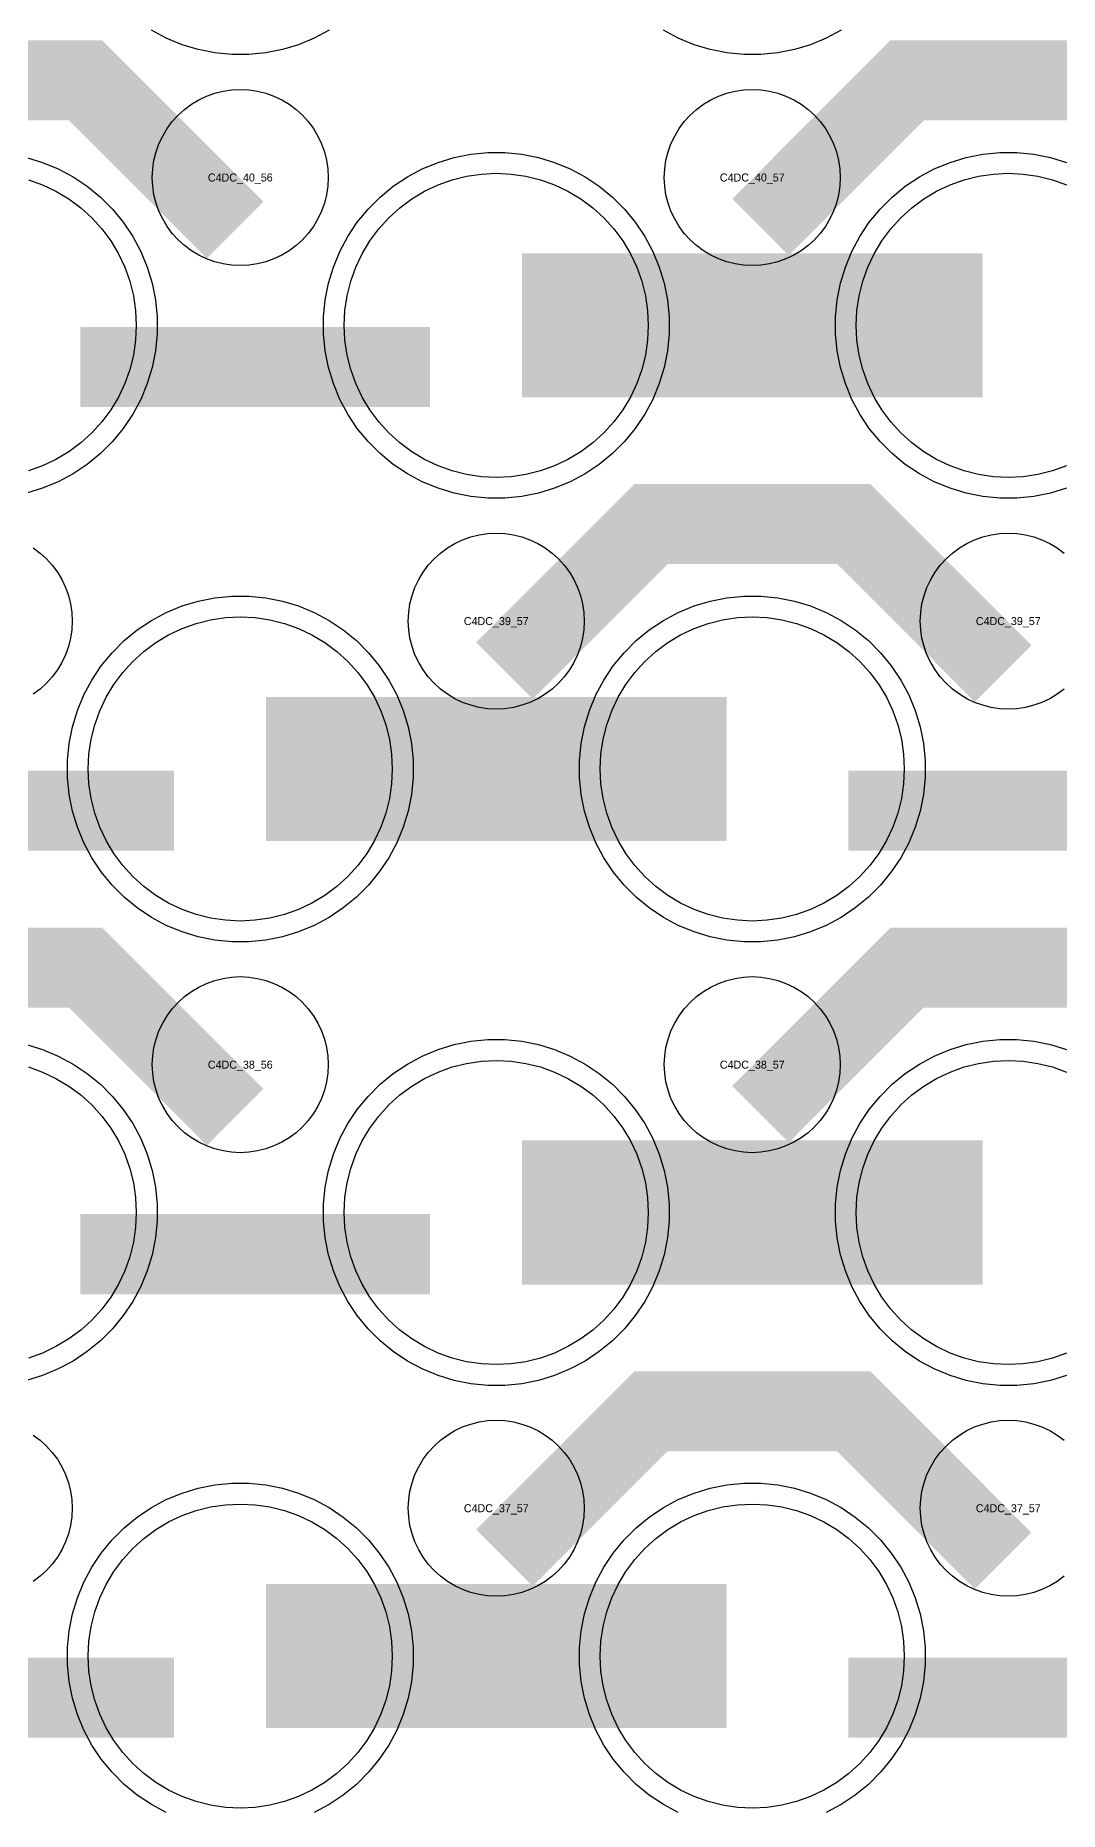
# Model space of a CAD drawing. Extents: x -11880 to 11880, y -14992 to 14992.
# Drawn here: x 6096 to 6416, y -9761 to -9206 of the extents above; entities that cross this region are included whole.
import ezdxf
from ezdxf.enums import TextEntityAlignment as Align

# ---------------------------------------------------------------- set-up
doc = ezdxf.new("R2010")
doc.units = 0
doc.header["$MEASUREMENT"] = 0
for name, color, linetype in [('GDS_775_DT_237', 138, 'CONTINUOUS'), ('RDL1_FS', 34, 'CONTINUOUS'), ('RDL_BS', 160, 'CONTINUOUS')]:
    doc.layers.add(name, color=color, linetype=linetype)

msp = doc.modelspace()

# ---------------------------------------------------------------- linework, layer by layer
at = {"layer": 'RDL1_FS'}
for points in [[(6093.791, -9251.536), (6098.181, -9253.108), (6102.395, -9255.1), (6106.395, -9257.498), (6110.14, -9260.276), (6113.594, -9263.406), (6116.724, -9266.86), (6119.502, -9270.605), (6121.9, -9274.605), (6123.892, -9278.819), (6125.464, -9283.209), (6126.596, -9287.732), (6127.28, -9292.343), (6127.509, -9297), (6127.28, -9301.657), (6126.596, -9306.268), (6125.464, -9310.791), (6123.892, -9315.181), (6121.9, -9319.395), (6119.502, -9323.395), (6116.724, -9327.14), (6113.594, -9330.594), (6110.14, -9333.724), (6106.395, -9336.502), (6102.395, -9338.9), (6098.181, -9340.892), (6093.791, -9342.464)], [(6418.181, -9340.892), (6413.791, -9342.464), (6409.268, -9343.596), (6404.657, -9344.28), (6400, -9344.509), (6395.343, -9344.28), (6390.732, -9343.596), (6386.209, -9342.464), (6381.819, -9340.892), (6377.605, -9338.9), (6373.605, -9336.502), (6369.86, -9333.724), (6366.406, -9330.594), (6363.276, -9327.14), (6360.498, -9323.395), (6358.1, -9319.395), (6356.108, -9315.181), (6354.536, -9310.791), (6353.404, -9306.268), (6352.72, -9301.657), (6352.491, -9297), (6352.72, -9292.343), (6353.404, -9287.732), (6354.536, -9283.209), (6356.108, -9278.819), (6358.1, -9274.605), (6360.498, -9270.605), (6363.276, -9266.86), (6366.406, -9263.406), (6369.86, -9260.276), (6373.605, -9257.498), (6377.605, -9255.1), (6381.819, -9253.108), (6386.209, -9251.536), (6390.732, -9250.404), (6395.343, -9249.72), (6400, -9249.491), (6404.657, -9249.72), (6409.268, -9250.404), (6413.791, -9251.536), (6418.181, -9253.108)]]:
    msp.add_lwpolyline(points, dxfattribs=at)
for points in [[(6240, -9344.509), (6235.343, -9344.28), (6230.732, -9343.596), (6226.209, -9342.464), (6221.819, -9340.892), (6217.605, -9338.9), (6213.605, -9336.502), (6209.86, -9333.724), (6206.406, -9330.594), (6203.276, -9327.14), (6200.498, -9323.395), (6198.1, -9319.395), (6196.108, -9315.181), (6194.536, -9310.791), (6193.404, -9306.268), (6192.72, -9301.657), (6192.491, -9297), (6192.72, -9292.343), (6193.404, -9287.732), (6194.536, -9283.209), (6196.108, -9278.819), (6198.1, -9274.605), (6200.498, -9270.605), (6203.276, -9266.86), (6206.406, -9263.406), (6209.86, -9260.276), (6213.605, -9257.498), (6217.605, -9255.1), (6221.819, -9253.108), (6226.209, -9251.536), (6230.732, -9250.404), (6235.343, -9249.72), (6240, -9249.491), (6244.657, -9249.72), (6249.268, -9250.404), (6253.791, -9251.536), (6258.181, -9253.108), (6262.395, -9255.1), (6266.395, -9257.498), (6270.14, -9260.276), (6273.594, -9263.406), (6276.724, -9266.86), (6279.502, -9270.605), (6281.9, -9274.605), (6283.892, -9278.819), (6285.464, -9283.209), (6286.596, -9287.732), (6287.28, -9292.343), (6287.509, -9297), (6287.28, -9301.657), (6286.596, -9306.268), (6285.464, -9310.791), (6283.892, -9315.181), (6281.9, -9319.395), (6279.502, -9323.395), (6276.724, -9327.14), (6273.594, -9330.594), (6270.14, -9333.724), (6266.395, -9336.502), (6262.395, -9338.9), (6258.181, -9340.892), (6253.791, -9342.464), (6249.268, -9343.596), (6244.657, -9344.28)], [(6160, -9483.074), (6155.343, -9482.845), (6150.732, -9482.161), (6146.209, -9481.029), (6141.819, -9479.457), (6137.605, -9477.465), (6133.605, -9475.067), (6129.86, -9472.289), (6126.406, -9469.159), (6123.276, -9465.705), (6120.498, -9461.96), (6118.1, -9457.96), (6116.108, -9453.746), (6114.536, -9449.356), (6113.404, -9444.833), (6112.72, -9440.222), (6112.491, -9435.565), (6112.72, -9430.908), (6113.404, -9426.297), (6114.536, -9421.774), (6116.108, -9417.384), (6118.1, -9413.17), (6120.498, -9409.17), (6123.276, -9405.425), (6126.406, -9401.971), (6129.86, -9398.841), (6133.605, -9396.063), (6137.605, -9393.665), (6141.819, -9391.673), (6146.209, -9390.101), (6150.732, -9388.969), (6155.343, -9388.285), (6160, -9388.056), (6164.657, -9388.285), (6169.268, -9388.969), (6173.791, -9390.101), (6178.181, -9391.673), (6182.395, -9393.665), (6186.395, -9396.063), (6190.14, -9398.841), (6193.594, -9401.971), (6196.724, -9405.425), (6199.502, -9409.17), (6201.9, -9413.17), (6203.892, -9417.384), (6205.464, -9421.774), (6206.596, -9426.297), (6207.28, -9430.908), (6207.509, -9435.565), (6207.28, -9440.222), (6206.596, -9444.833), (6205.464, -9449.356), (6203.892, -9453.746), (6201.9, -9457.96), (6199.502, -9461.96), (6196.724, -9465.705), (6193.594, -9469.159), (6190.14, -9472.289), (6186.395, -9475.067), (6182.395, -9477.465), (6178.181, -9479.457), (6173.791, -9481.029), (6169.268, -9482.161), (6164.657, -9482.845)], [(6320, -9483.074), (6315.343, -9482.845), (6310.732, -9482.161), (6306.209, -9481.029), (6301.819, -9479.457), (6297.605, -9477.465), (6293.605, -9475.067), (6289.86, -9472.289), (6286.406, -9469.159), (6283.276, -9465.705), (6280.498, -9461.96), (6278.1, -9457.96), (6276.108, -9453.746), (6274.536, -9449.356), (6273.404, -9444.833), (6272.72, -9440.222), (6272.491, -9435.565), (6272.72, -9430.908), (6273.404, -9426.297), (6274.536, -9421.774), (6276.108, -9417.384), (6278.1, -9413.17), (6280.498, -9409.17), (6283.276, -9405.425), (6286.406, -9401.971), (6289.86, -9398.841), (6293.605, -9396.063), (6297.605, -9393.665), (6301.819, -9391.673), (6306.209, -9390.101), (6310.732, -9388.969), (6315.343, -9388.285), (6320, -9388.056), (6324.657, -9388.285), (6329.268, -9388.969), (6333.791, -9390.101), (6338.181, -9391.673), (6342.395, -9393.665), (6346.395, -9396.063), (6350.14, -9398.841), (6353.594, -9401.971), (6356.724, -9405.425), (6359.502, -9409.17), (6361.9, -9413.17), (6363.892, -9417.384), (6365.464, -9421.774), (6366.596, -9426.297), (6367.28, -9430.908), (6367.509, -9435.565), (6367.28, -9440.222), (6366.596, -9444.833), (6365.464, -9449.356), (6363.892, -9453.746), (6361.9, -9457.96), (6359.502, -9461.96), (6356.724, -9465.705), (6353.594, -9469.159), (6350.14, -9472.289), (6346.395, -9475.067), (6342.395, -9477.465), (6338.181, -9479.457), (6333.791, -9481.029), (6329.268, -9482.161), (6324.657, -9482.845)]]:
    msp.add_lwpolyline(points, close=True, dxfattribs=at)
for points in [[(6248.002, -9297, 45, 45, 0), (6320.002, -9297, 45, 45, 0)], [(6320.002, -9297, 45, 45, 0), (6392.002, -9297, 45, 45, 0)], [(6168.002, -9435.565, 45, 45, 0), (6240.002, -9435.565, 45, 45, 0)], [(6240.002, -9435.565, 45, 45, 0), (6312.002, -9435.565, 45, 45, 0)]]:
    msp.add_lwpolyline(points, format="xyseb", dxfattribs=at)
at = {"layer": 'RDL1_FS', "color": 241, "true_color": 0xf7abae}
for points in [[(6093.791, -9528.666), (6098.181, -9530.238), (6102.395, -9532.23), (6106.395, -9534.628), (6110.14, -9537.406), (6113.594, -9540.536), (6116.724, -9543.99), (6119.502, -9547.735), (6121.9, -9551.735), (6123.892, -9555.949), (6125.464, -9560.339), (6126.596, -9564.862), (6127.28, -9569.473), (6127.509, -9574.13), (6127.28, -9578.787), (6126.596, -9583.398), (6125.464, -9587.921), (6123.892, -9592.311), (6121.9, -9596.525), (6119.502, -9600.525), (6116.724, -9604.27), (6113.594, -9607.724), (6110.14, -9610.854), (6106.395, -9613.632), (6102.395, -9616.03), (6098.181, -9618.022), (6093.791, -9619.594)], [(6418.181, -9618.022), (6413.791, -9619.594), (6409.268, -9620.726), (6404.657, -9621.41), (6400, -9621.639), (6395.343, -9621.41), (6390.732, -9620.726), (6386.209, -9619.594), (6381.819, -9618.022), (6377.605, -9616.03), (6373.605, -9613.632), (6369.86, -9610.854), (6366.406, -9607.724), (6363.276, -9604.27), (6360.498, -9600.525), (6358.1, -9596.525), (6356.108, -9592.311), (6354.536, -9587.921), (6353.404, -9583.398), (6352.72, -9578.787), (6352.491, -9574.13), (6352.72, -9569.473), (6353.404, -9564.862), (6354.536, -9560.339), (6356.108, -9555.949), (6358.1, -9551.735), (6360.498, -9547.735), (6363.276, -9543.99), (6366.406, -9540.536), (6369.86, -9537.406), (6373.605, -9534.628), (6377.605, -9532.23), (6381.819, -9530.238), (6386.209, -9528.666), (6390.732, -9527.534), (6395.343, -9526.85), (6400, -9526.621), (6404.657, -9526.85), (6409.268, -9527.534), (6413.791, -9528.666), (6418.181, -9530.238)]]:
    msp.add_lwpolyline(points, dxfattribs=at)
for points in [[(6240, -9621.639), (6235.343, -9621.41), (6230.732, -9620.726), (6226.209, -9619.594), (6221.819, -9618.022), (6217.605, -9616.03), (6213.605, -9613.632), (6209.86, -9610.854), (6206.406, -9607.724), (6203.276, -9604.27), (6200.498, -9600.525), (6198.1, -9596.525), (6196.108, -9592.311), (6194.536, -9587.921), (6193.404, -9583.398), (6192.72, -9578.787), (6192.491, -9574.13), (6192.72, -9569.473), (6193.404, -9564.862), (6194.536, -9560.339), (6196.108, -9555.949), (6198.1, -9551.735), (6200.498, -9547.735), (6203.276, -9543.99), (6206.406, -9540.536), (6209.86, -9537.406), (6213.605, -9534.628), (6217.605, -9532.23), (6221.819, -9530.238), (6226.209, -9528.666), (6230.732, -9527.534), (6235.343, -9526.85), (6240, -9526.621), (6244.657, -9526.85), (6249.268, -9527.534), (6253.791, -9528.666), (6258.181, -9530.238), (6262.395, -9532.23), (6266.395, -9534.628), (6270.14, -9537.406), (6273.594, -9540.536), (6276.724, -9543.99), (6279.502, -9547.735), (6281.9, -9551.735), (6283.892, -9555.949), (6285.464, -9560.339), (6286.596, -9564.862), (6287.28, -9569.473), (6287.509, -9574.13), (6287.28, -9578.787), (6286.596, -9583.398), (6285.464, -9587.921), (6283.892, -9592.311), (6281.9, -9596.525), (6279.502, -9600.525), (6276.724, -9604.27), (6273.594, -9607.724), (6270.14, -9610.854), (6266.395, -9613.632), (6262.395, -9616.03), (6258.181, -9618.022), (6253.791, -9619.594), (6249.268, -9620.726), (6244.657, -9621.41)], [(6160, -9760.204), (6155.343, -9759.975), (6150.732, -9759.291), (6146.209, -9758.159), (6141.819, -9756.587), (6137.605, -9754.595), (6133.605, -9752.197), (6129.86, -9749.419), (6126.406, -9746.289), (6123.276, -9742.835), (6120.498, -9739.09), (6118.1, -9735.09), (6116.108, -9730.876), (6114.536, -9726.486), (6113.404, -9721.963), (6112.72, -9717.352), (6112.491, -9712.695), (6112.72, -9708.038), (6113.404, -9703.427), (6114.536, -9698.904), (6116.108, -9694.514), (6118.1, -9690.3), (6120.498, -9686.3), (6123.276, -9682.555), (6126.406, -9679.101), (6129.86, -9675.971), (6133.605, -9673.193), (6137.605, -9670.795), (6141.819, -9668.803), (6146.209, -9667.231), (6150.732, -9666.099), (6155.343, -9665.415), (6160, -9665.186), (6164.657, -9665.415), (6169.268, -9666.099), (6173.791, -9667.231), (6178.181, -9668.803), (6182.395, -9670.795), (6186.395, -9673.193), (6190.14, -9675.971), (6193.594, -9679.101), (6196.724, -9682.555), (6199.502, -9686.3), (6201.9, -9690.3), (6203.892, -9694.514), (6205.464, -9698.904), (6206.596, -9703.427), (6207.28, -9708.038), (6207.509, -9712.695), (6207.28, -9717.352), (6206.596, -9721.963), (6205.464, -9726.486), (6203.892, -9730.876), (6201.9, -9735.09), (6199.502, -9739.09), (6196.724, -9742.835), (6193.594, -9746.289), (6190.14, -9749.419), (6186.395, -9752.197), (6182.395, -9754.595), (6178.181, -9756.587), (6173.791, -9758.159), (6169.268, -9759.291), (6164.657, -9759.975)], [(6320, -9760.204), (6315.343, -9759.975), (6310.732, -9759.291), (6306.209, -9758.159), (6301.819, -9756.587), (6297.605, -9754.595), (6293.605, -9752.197), (6289.86, -9749.419), (6286.406, -9746.289), (6283.276, -9742.835), (6280.498, -9739.09), (6278.1, -9735.09), (6276.108, -9730.876), (6274.536, -9726.486), (6273.404, -9721.963), (6272.72, -9717.352), (6272.491, -9712.695), (6272.72, -9708.038), (6273.404, -9703.427), (6274.536, -9698.904), (6276.108, -9694.514), (6278.1, -9690.3), (6280.498, -9686.3), (6283.276, -9682.555), (6286.406, -9679.101), (6289.86, -9675.971), (6293.605, -9673.193), (6297.605, -9670.795), (6301.819, -9668.803), (6306.209, -9667.231), (6310.732, -9666.099), (6315.343, -9665.415), (6320, -9665.186), (6324.657, -9665.415), (6329.268, -9666.099), (6333.791, -9667.231), (6338.181, -9668.803), (6342.395, -9670.795), (6346.395, -9673.193), (6350.14, -9675.971), (6353.594, -9679.101), (6356.724, -9682.555), (6359.502, -9686.3), (6361.9, -9690.3), (6363.892, -9694.514), (6365.464, -9698.904), (6366.596, -9703.427), (6367.28, -9708.038), (6367.509, -9712.695), (6367.28, -9717.352), (6366.596, -9721.963), (6365.464, -9726.486), (6363.892, -9730.876), (6361.9, -9735.09), (6359.502, -9739.09), (6356.724, -9742.835), (6353.594, -9746.289), (6350.14, -9749.419), (6346.395, -9752.197), (6342.395, -9754.595), (6338.181, -9756.587), (6333.791, -9758.159), (6329.268, -9759.291), (6324.657, -9759.975)]]:
    msp.add_lwpolyline(points, close=True, dxfattribs=at)
for points in [[(6248.002, -9574.13, 45, 45, 0), (6320.002, -9574.13, 45, 45, 0)], [(6320.002, -9574.13, 45, 45, 0), (6392.002, -9574.13, 45, 45, 0)], [(6168.002, -9712.695, 45, 45, 0), (6240.002, -9712.695, 45, 45, 0)], [(6240.002, -9712.695, 45, 45, 0), (6312.002, -9712.695, 45, 45, 0)]]:
    msp.add_lwpolyline(points, format="xyseb", dxfattribs=at)
at = {"layer": 'RDL_BS'}
for points in [[(6158.401, -9267.213, 25, 25, 0), (6111.687, -9220.499, 25, 25, 0), (6081.929, -9220.499, 25, 25, 0)], [(6322.562, -9266.314, 25, 25, 0), (6368.377, -9220.499, 25, 25, 0), (6401.93, -9220.499, 25, 25, 0)], [(6478.401, -9267.213, 25, 25, 0), (6431.687, -9220.499, 25, 25, 0), (6401.929, -9220.499, 25, 25, 0)], [(6110.016, -9310.013, 25, 25, 0), (6219.281, -9310.013, 25, 25, 0)], [(6242.562, -9404.879, 25, 25, 0), (6288.377, -9359.064, 25, 25, 0), (6321.93, -9359.064, 25, 25, 0)], [(6398.401, -9405.778, 25, 25, 0), (6351.687, -9359.064, 25, 25, 0), (6321.929, -9359.064, 25, 25, 0)], [(6030.016, -9448.578, 25, 25, 0), (6139.281, -9448.578, 25, 25, 0)], [(6350.016, -9448.578, 25, 25, 0), (6459.281, -9448.578, 25, 25, 0)], [(6158.401, -9544.343, 25, 25, 0), (6111.687, -9497.629, 25, 25, 0), (6081.929, -9497.629, 25, 25, 0)], [(6322.562, -9543.444, 25, 25, 0), (6368.377, -9497.629, 25, 25, 0), (6401.93, -9497.629, 25, 25, 0)], [(6478.401, -9544.343, 25, 25, 0), (6431.687, -9497.629, 25, 25, 0), (6401.929, -9497.629, 25, 25, 0)], [(6242.562, -9682.009, 25, 25, 0), (6288.377, -9636.194, 25, 25, 0), (6321.93, -9636.194, 25, 25, 0)], [(6398.401, -9682.908, 25, 25, 0), (6351.687, -9636.194, 25, 25, 0), (6321.929, -9636.194, 25, 25, 0)]]:
    msp.add_lwpolyline(points, format="xyseb", dxfattribs=at)
at = {"layer": 'RDL_BS', "color": 241, "true_color": 0xf7abae}
for points in [[(6187.777, -9204.818), (6183.115, -9207.31), (6178.205, -9209.341), (6173.165, -9210.872), (6167.938, -9211.918), (6162.644, -9212.435), (6157.356, -9212.435), (6152.062, -9211.918), (6146.835, -9210.872), (6141.795, -9209.341), (6136.885, -9207.31), (6132.223, -9204.818)], [(6347.777, -9204.818), (6343.115, -9207.31), (6338.205, -9209.341), (6333.165, -9210.872), (6327.938, -9211.918), (6322.644, -9212.435), (6317.356, -9212.435), (6312.062, -9211.918), (6306.835, -9210.872), (6301.795, -9209.341), (6296.885, -9207.31), (6292.223, -9204.818)], [(6093.165, -9521.693), (6098.205, -9523.224), (6103.115, -9525.255), (6107.777, -9527.747), (6112.191, -9530.694), (6116.292, -9534.056), (6120.074, -9537.838), (6123.436, -9541.939), (6126.383, -9546.353), (6128.875, -9551.015), (6130.906, -9555.925), (6132.437, -9560.965), (6133.483, -9566.192), (6134, -9571.486), (6134, -9576.774), (6133.483, -9582.068), (6132.437, -9587.295), (6130.906, -9592.335), (6128.875, -9597.245), (6126.383, -9601.907), (6123.436, -9606.321), (6120.074, -9610.422), (6116.292, -9614.204), (6112.191, -9617.566), (6107.777, -9620.513), (6103.115, -9623.005), (6098.205, -9625.036), (6093.165, -9626.567)], [(6418.205, -9625.036), (6413.165, -9626.567), (6407.938, -9627.613), (6402.644, -9628.13), (6397.356, -9628.13), (6392.062, -9627.613), (6386.835, -9626.567), (6381.795, -9625.036), (6376.885, -9623.005), (6372.223, -9620.513), (6367.809, -9617.566), (6363.708, -9614.204), (6359.926, -9610.422), (6356.564, -9606.321), (6353.617, -9601.907), (6351.125, -9597.245), (6349.094, -9592.335), (6347.563, -9587.295), (6346.517, -9582.068), (6346, -9576.774), (6346, -9571.486), (6346.517, -9566.192), (6347.563, -9560.965), (6349.094, -9555.925), (6351.125, -9551.015), (6353.617, -9546.353), (6356.564, -9541.939), (6359.926, -9537.838), (6363.708, -9534.056), (6367.809, -9530.694), (6372.223, -9527.747), (6376.885, -9525.255), (6381.795, -9523.224), (6386.835, -9521.693), (6392.062, -9520.647), (6397.356, -9520.13), (6402.644, -9520.13), (6407.938, -9520.647), (6413.165, -9521.693), (6418.205, -9523.224)], [(6136.885, -9761.57), (6132.223, -9759.078), (6127.809, -9756.131), (6123.708, -9752.769), (6119.926, -9748.987), (6116.564, -9744.886), (6113.617, -9740.472), (6111.125, -9735.81), (6109.094, -9730.9), (6107.563, -9725.86), (6106.517, -9720.633), (6106, -9715.339), (6106, -9710.051), (6106.517, -9704.757), (6107.563, -9699.53), (6109.094, -9694.49), (6111.125, -9689.58), (6113.617, -9684.918), (6116.564, -9680.504), (6119.926, -9676.403), (6123.708, -9672.621), (6127.809, -9669.259), (6132.223, -9666.312), (6136.885, -9663.82), (6141.795, -9661.789), (6146.835, -9660.258), (6152.062, -9659.212), (6157.356, -9658.695), (6162.644, -9658.695), (6167.938, -9659.212), (6173.165, -9660.258), (6178.205, -9661.789), (6183.115, -9663.82), (6187.777, -9666.312), (6192.191, -9669.259), (6196.292, -9672.621), (6200.074, -9676.403), (6203.436, -9680.504), (6206.383, -9684.918), (6208.875, -9689.58), (6210.906, -9694.49), (6212.437, -9699.53), (6213.483, -9704.757), (6214, -9710.051), (6214, -9715.339), (6213.483, -9720.633), (6212.437, -9725.86), (6210.906, -9730.9), (6208.875, -9735.81), (6206.383, -9740.472), (6203.436, -9744.886), (6200.074, -9748.987), (6196.292, -9752.769), (6192.191, -9756.131), (6187.777, -9759.078), (6183.115, -9761.57)], [(6296.885, -9761.57), (6292.223, -9759.078), (6287.809, -9756.131), (6283.708, -9752.769), (6279.926, -9748.987), (6276.564, -9744.886), (6273.617, -9740.472), (6271.125, -9735.81), (6269.094, -9730.9), (6267.563, -9725.86), (6266.517, -9720.633), (6266, -9715.339), (6266, -9710.051), (6266.517, -9704.757), (6267.563, -9699.53), (6269.094, -9694.49), (6271.125, -9689.58), (6273.617, -9684.918), (6276.564, -9680.504), (6279.926, -9676.403), (6283.708, -9672.621), (6287.809, -9669.259), (6292.223, -9666.312), (6296.885, -9663.82), (6301.795, -9661.789), (6306.835, -9660.258), (6312.062, -9659.212), (6317.356, -9658.695), (6322.644, -9658.695), (6327.938, -9659.212), (6333.165, -9660.258), (6338.205, -9661.789), (6343.115, -9663.82), (6347.777, -9666.312), (6352.191, -9669.259), (6356.292, -9672.621), (6360.074, -9676.403), (6363.436, -9680.504), (6366.383, -9684.918), (6368.875, -9689.58), (6370.906, -9694.49), (6372.437, -9699.53), (6373.483, -9704.757), (6374, -9710.051), (6374, -9715.339), (6373.483, -9720.633), (6372.437, -9725.86), (6370.906, -9730.9), (6368.875, -9735.81), (6366.383, -9740.472), (6363.436, -9744.886), (6360.074, -9748.987), (6356.292, -9752.769), (6352.191, -9756.131), (6347.777, -9759.078), (6343.115, -9761.57)]]:
    msp.add_lwpolyline(points, dxfattribs=at)
at = {"layer": 'RDL_BS'}
for points in [[(6160, -9278.306), (6157.307, -9278.174), (6154.635, -9277.778), (6152.016, -9277.121), (6149.481, -9276.214), (6147.044, -9275.062), (6144.72, -9273.669), (6142.557, -9272.066), (6140.558, -9270.254), (6138.746, -9268.255), (6137.143, -9266.092), (6135.75, -9263.768), (6134.598, -9261.331), (6133.691, -9258.796), (6133.034, -9256.177), (6132.638, -9253.505), (6132.506, -9250.812), (6132.638, -9248.119), (6133.034, -9245.447), (6133.691, -9242.828), (6134.598, -9240.293), (6135.75, -9237.856), (6137.143, -9235.532), (6138.746, -9233.369), (6140.558, -9231.37), (6142.557, -9229.558), (6144.72, -9227.955), (6147.044, -9226.562), (6149.481, -9225.41), (6152.016, -9224.503), (6154.635, -9223.846), (6157.307, -9223.45), (6160, -9223.318), (6162.693, -9223.45), (6165.365, -9223.846), (6167.984, -9224.503), (6170.519, -9225.41), (6172.956, -9226.562), (6175.28, -9227.955), (6177.443, -9229.558), (6179.442, -9231.37), (6181.254, -9233.369), (6182.857, -9235.532), (6184.25, -9237.856), (6185.402, -9240.293), (6186.309, -9242.828), (6186.966, -9245.447), (6187.362, -9248.119), (6187.494, -9250.812), (6187.362, -9253.505), (6186.966, -9256.177), (6186.309, -9258.796), (6185.402, -9261.331), (6184.25, -9263.768), (6182.857, -9266.092), (6181.254, -9268.255), (6179.442, -9270.254), (6177.443, -9272.066), (6175.28, -9273.669), (6172.956, -9275.062), (6170.519, -9276.214), (6167.984, -9277.121), (6165.365, -9277.778), (6162.693, -9278.174)], [(6320, -9278.306), (6317.307, -9278.174), (6314.635, -9277.778), (6312.016, -9277.121), (6309.481, -9276.214), (6307.044, -9275.062), (6304.72, -9273.669), (6302.557, -9272.066), (6300.558, -9270.254), (6298.746, -9268.255), (6297.143, -9266.092), (6295.75, -9263.768), (6294.598, -9261.331), (6293.691, -9258.796), (6293.034, -9256.177), (6292.638, -9253.505), (6292.506, -9250.812), (6292.638, -9248.119), (6293.034, -9245.447), (6293.691, -9242.828), (6294.598, -9240.293), (6295.75, -9237.856), (6297.143, -9235.532), (6298.746, -9233.369), (6300.558, -9231.37), (6302.557, -9229.558), (6304.72, -9227.955), (6307.044, -9226.562), (6309.481, -9225.41), (6312.016, -9224.503), (6314.635, -9223.846), (6317.307, -9223.45), (6320, -9223.318), (6322.693, -9223.45), (6325.365, -9223.846), (6327.984, -9224.503), (6330.519, -9225.41), (6332.956, -9226.562), (6335.28, -9227.955), (6337.443, -9229.558), (6339.442, -9231.37), (6341.254, -9233.369), (6342.857, -9235.532), (6344.25, -9237.856), (6345.402, -9240.293), (6346.309, -9242.828), (6346.966, -9245.447), (6347.362, -9248.119), (6347.494, -9250.812), (6347.362, -9253.505), (6346.966, -9256.177), (6346.309, -9258.796), (6345.402, -9261.331), (6344.25, -9263.768), (6342.857, -9266.092), (6341.254, -9268.255), (6339.442, -9270.254), (6337.443, -9272.066), (6335.28, -9273.669), (6332.956, -9275.062), (6330.519, -9276.214), (6327.984, -9277.121), (6325.365, -9277.778), (6322.693, -9278.174)], [(6237.356, -9351), (6232.062, -9350.483), (6226.835, -9349.437), (6221.795, -9347.906), (6216.885, -9345.875), (6212.223, -9343.383), (6207.809, -9340.436), (6203.708, -9337.074), (6199.926, -9333.292), (6196.564, -9329.191), (6193.617, -9324.777), (6191.125, -9320.115), (6189.094, -9315.205), (6187.563, -9310.165), (6186.517, -9304.938), (6186, -9299.644), (6186, -9294.356), (6186.517, -9289.062), (6187.563, -9283.835), (6189.094, -9278.795), (6191.125, -9273.885), (6193.617, -9269.223), (6196.564, -9264.809), (6199.926, -9260.708), (6203.708, -9256.926), (6207.809, -9253.564), (6212.223, -9250.617), (6216.885, -9248.125), (6221.795, -9246.094), (6226.835, -9244.563), (6232.062, -9243.517), (6237.356, -9243), (6242.644, -9243), (6247.938, -9243.517), (6253.165, -9244.563), (6258.205, -9246.094), (6263.115, -9248.125), (6267.777, -9250.617), (6272.191, -9253.564), (6276.292, -9256.926), (6280.074, -9260.708), (6283.436, -9264.809), (6286.383, -9269.223), (6288.875, -9273.885), (6290.906, -9278.795), (6292.437, -9283.835), (6293.483, -9289.062), (6294, -9294.356), (6294, -9299.644), (6293.483, -9304.938), (6292.437, -9310.165), (6290.906, -9315.205), (6288.875, -9320.115), (6286.383, -9324.777), (6283.436, -9329.191), (6280.074, -9333.292), (6276.292, -9337.074), (6272.191, -9340.436), (6267.777, -9343.383), (6263.115, -9345.875), (6258.205, -9347.906), (6253.165, -9349.437), (6247.938, -9350.483), (6242.644, -9351)], [(6240, -9416.871), (6237.307, -9416.739), (6234.635, -9416.343), (6232.016, -9415.686), (6229.481, -9414.779), (6227.044, -9413.627), (6224.72, -9412.234), (6222.557, -9410.631), (6220.558, -9408.819), (6218.746, -9406.82), (6217.143, -9404.657), (6215.75, -9402.333), (6214.598, -9399.896), (6213.691, -9397.361), (6213.034, -9394.742), (6212.638, -9392.07), (6212.506, -9389.377), (6212.638, -9386.684), (6213.034, -9384.012), (6213.691, -9381.393), (6214.598, -9378.858), (6215.75, -9376.421), (6217.143, -9374.097), (6218.746, -9371.934), (6220.558, -9369.935), (6222.557, -9368.123), (6224.72, -9366.52), (6227.044, -9365.127), (6229.481, -9363.975), (6232.016, -9363.068), (6234.635, -9362.411), (6237.307, -9362.015), (6240, -9361.883), (6242.693, -9362.015), (6245.365, -9362.411), (6247.984, -9363.068), (6250.519, -9363.975), (6252.956, -9365.127), (6255.28, -9366.52), (6257.443, -9368.123), (6259.442, -9369.935), (6261.254, -9371.934), (6262.857, -9374.097), (6264.25, -9376.421), (6265.402, -9378.858), (6266.309, -9381.393), (6266.966, -9384.012), (6267.362, -9386.684), (6267.494, -9389.377), (6267.362, -9392.07), (6266.966, -9394.742), (6266.309, -9397.361), (6265.402, -9399.896), (6264.25, -9402.333), (6262.857, -9404.657), (6261.254, -9406.82), (6259.442, -9408.819), (6257.443, -9410.631), (6255.28, -9412.234), (6252.956, -9413.627), (6250.519, -9414.779), (6247.984, -9415.686), (6245.365, -9416.343), (6242.693, -9416.739)], [(6157.356, -9489.565), (6152.062, -9489.048), (6146.835, -9488.002), (6141.795, -9486.471), (6136.885, -9484.44), (6132.223, -9481.948), (6127.809, -9479.001), (6123.708, -9475.639), (6119.926, -9471.857), (6116.564, -9467.756), (6113.617, -9463.342), (6111.125, -9458.68), (6109.094, -9453.77), (6107.563, -9448.73), (6106.517, -9443.503), (6106, -9438.209), (6106, -9432.921), (6106.517, -9427.627), (6107.563, -9422.4), (6109.094, -9417.36), (6111.125, -9412.45), (6113.617, -9407.788), (6116.564, -9403.374), (6119.926, -9399.273), (6123.708, -9395.491), (6127.809, -9392.129), (6132.223, -9389.182), (6136.885, -9386.69), (6141.795, -9384.659), (6146.835, -9383.128), (6152.062, -9382.082), (6157.356, -9381.565), (6162.644, -9381.565), (6167.938, -9382.082), (6173.165, -9383.128), (6178.205, -9384.659), (6183.115, -9386.69), (6187.777, -9389.182), (6192.191, -9392.129), (6196.292, -9395.491), (6200.074, -9399.273), (6203.436, -9403.374), (6206.383, -9407.788), (6208.875, -9412.45), (6210.906, -9417.36), (6212.437, -9422.4), (6213.483, -9427.627), (6214, -9432.921), (6214, -9438.209), (6213.483, -9443.503), (6212.437, -9448.73), (6210.906, -9453.77), (6208.875, -9458.68), (6206.383, -9463.342), (6203.436, -9467.756), (6200.074, -9471.857), (6196.292, -9475.639), (6192.191, -9479.001), (6187.777, -9481.948), (6183.115, -9484.44), (6178.205, -9486.471), (6173.165, -9488.002), (6167.938, -9489.048), (6162.644, -9489.565)], [(6317.356, -9489.565), (6312.062, -9489.048), (6306.835, -9488.002), (6301.795, -9486.471), (6296.885, -9484.44), (6292.223, -9481.948), (6287.809, -9479.001), (6283.708, -9475.639), (6279.926, -9471.857), (6276.564, -9467.756), (6273.617, -9463.342), (6271.125, -9458.68), (6269.094, -9453.77), (6267.563, -9448.73), (6266.517, -9443.503), (6266, -9438.209), (6266, -9432.921), (6266.517, -9427.627), (6267.563, -9422.4), (6269.094, -9417.36), (6271.125, -9412.45), (6273.617, -9407.788), (6276.564, -9403.374), (6279.926, -9399.273), (6283.708, -9395.491), (6287.809, -9392.129), (6292.223, -9389.182), (6296.885, -9386.69), (6301.795, -9384.659), (6306.835, -9383.128), (6312.062, -9382.082), (6317.356, -9381.565), (6322.644, -9381.565), (6327.938, -9382.082), (6333.165, -9383.128), (6338.205, -9384.659), (6343.115, -9386.69), (6347.777, -9389.182), (6352.191, -9392.129), (6356.292, -9395.491), (6360.074, -9399.273), (6363.436, -9403.374), (6366.383, -9407.788), (6368.875, -9412.45), (6370.906, -9417.36), (6372.437, -9422.4), (6373.483, -9427.627), (6374, -9432.921), (6374, -9438.209), (6373.483, -9443.503), (6372.437, -9448.73), (6370.906, -9453.77), (6368.875, -9458.68), (6366.383, -9463.342), (6363.436, -9467.756), (6360.074, -9471.857), (6356.292, -9475.639), (6352.191, -9479.001), (6347.777, -9481.948), (6343.115, -9484.44), (6338.205, -9486.471), (6333.165, -9488.002), (6327.938, -9489.048), (6322.644, -9489.565)], [(6160, -9555.436), (6157.307, -9555.304), (6154.635, -9554.908), (6152.016, -9554.251), (6149.481, -9553.344), (6147.044, -9552.192), (6144.72, -9550.799), (6142.557, -9549.196), (6140.558, -9547.384), (6138.746, -9545.385), (6137.143, -9543.222), (6135.75, -9540.898), (6134.598, -9538.461), (6133.691, -9535.926), (6133.034, -9533.307), (6132.638, -9530.635), (6132.506, -9527.942), (6132.638, -9525.249), (6133.034, -9522.577), (6133.691, -9519.958), (6134.598, -9517.423), (6135.75, -9514.986), (6137.143, -9512.662), (6138.746, -9510.499), (6140.558, -9508.5), (6142.557, -9506.688), (6144.72, -9505.085), (6147.044, -9503.692), (6149.481, -9502.54), (6152.016, -9501.633), (6154.635, -9500.976), (6157.307, -9500.58), (6160, -9500.448), (6162.693, -9500.58), (6165.365, -9500.976), (6167.984, -9501.633), (6170.519, -9502.54), (6172.956, -9503.692), (6175.28, -9505.085), (6177.443, -9506.688), (6179.442, -9508.5), (6181.254, -9510.499), (6182.857, -9512.662), (6184.25, -9514.986), (6185.402, -9517.423), (6186.309, -9519.958), (6186.966, -9522.577), (6187.362, -9525.249), (6187.494, -9527.942), (6187.362, -9530.635), (6186.966, -9533.307), (6186.309, -9535.926), (6185.402, -9538.461), (6184.25, -9540.898), (6182.857, -9543.222), (6181.254, -9545.385), (6179.442, -9547.384), (6177.443, -9549.196), (6175.28, -9550.799), (6172.956, -9552.192), (6170.519, -9553.344), (6167.984, -9554.251), (6165.365, -9554.908), (6162.693, -9555.304)], [(6320, -9555.436), (6317.307, -9555.304), (6314.635, -9554.908), (6312.016, -9554.251), (6309.481, -9553.344), (6307.044, -9552.192), (6304.72, -9550.799), (6302.557, -9549.196), (6300.558, -9547.384), (6298.746, -9545.385), (6297.143, -9543.222), (6295.75, -9540.898), (6294.598, -9538.461), (6293.691, -9535.926), (6293.034, -9533.307), (6292.638, -9530.635), (6292.506, -9527.942), (6292.638, -9525.249), (6293.034, -9522.577), (6293.691, -9519.958), (6294.598, -9517.423), (6295.75, -9514.986), (6297.143, -9512.662), (6298.746, -9510.499), (6300.558, -9508.5), (6302.557, -9506.688), (6304.72, -9505.085), (6307.044, -9503.692), (6309.481, -9502.54), (6312.016, -9501.633), (6314.635, -9500.976), (6317.307, -9500.58), (6320, -9500.448), (6322.693, -9500.58), (6325.365, -9500.976), (6327.984, -9501.633), (6330.519, -9502.54), (6332.956, -9503.692), (6335.28, -9505.085), (6337.443, -9506.688), (6339.442, -9508.5), (6341.254, -9510.499), (6342.857, -9512.662), (6344.25, -9514.986), (6345.402, -9517.423), (6346.309, -9519.958), (6346.966, -9522.577), (6347.362, -9525.249), (6347.494, -9527.942), (6347.362, -9530.635), (6346.966, -9533.307), (6346.309, -9535.926), (6345.402, -9538.461), (6344.25, -9540.898), (6342.857, -9543.222), (6341.254, -9545.385), (6339.442, -9547.384), (6337.443, -9549.196), (6335.28, -9550.799), (6332.956, -9552.192), (6330.519, -9553.344), (6327.984, -9554.251), (6325.365, -9554.908), (6322.693, -9555.304)], [(6240, -9694.001), (6237.307, -9693.869), (6234.635, -9693.473), (6232.016, -9692.816), (6229.481, -9691.909), (6227.044, -9690.757), (6224.72, -9689.364), (6222.557, -9687.761), (6220.558, -9685.949), (6218.746, -9683.95), (6217.143, -9681.787), (6215.75, -9679.463), (6214.598, -9677.026), (6213.691, -9674.491), (6213.034, -9671.872), (6212.638, -9669.2), (6212.506, -9666.507), (6212.638, -9663.814), (6213.034, -9661.142), (6213.691, -9658.523), (6214.598, -9655.988), (6215.75, -9653.551), (6217.143, -9651.227), (6218.746, -9649.064), (6220.558, -9647.065), (6222.557, -9645.253), (6224.72, -9643.65), (6227.044, -9642.257), (6229.481, -9641.105), (6232.016, -9640.198), (6234.635, -9639.541), (6237.307, -9639.145), (6240, -9639.013), (6242.693, -9639.145), (6245.365, -9639.541), (6247.984, -9640.198), (6250.519, -9641.105), (6252.956, -9642.257), (6255.28, -9643.65), (6257.443, -9645.253), (6259.442, -9647.065), (6261.254, -9649.064), (6262.857, -9651.227), (6264.25, -9653.551), (6265.402, -9655.988), (6266.309, -9658.523), (6266.966, -9661.142), (6267.362, -9663.814), (6267.494, -9666.507), (6267.362, -9669.2), (6266.966, -9671.872), (6266.309, -9674.491), (6265.402, -9677.026), (6264.25, -9679.463), (6262.857, -9681.787), (6261.254, -9683.95), (6259.442, -9685.949), (6257.443, -9687.761), (6255.28, -9689.364), (6252.956, -9690.757), (6250.519, -9691.909), (6247.984, -9692.816), (6245.365, -9693.473), (6242.693, -9693.869)]]:
    msp.add_lwpolyline(points, close=True, dxfattribs=at)
for points in [[(6093.165, -9244.563), (6098.205, -9246.094), (6103.115, -9248.125), (6107.777, -9250.617), (6112.191, -9253.564), (6116.292, -9256.926), (6120.074, -9260.708), (6123.436, -9264.809), (6126.383, -9269.223), (6128.875, -9273.885), (6130.906, -9278.795), (6132.437, -9283.835), (6133.483, -9289.062), (6134, -9294.356), (6134, -9299.644), (6133.483, -9304.938), (6132.437, -9310.165), (6130.906, -9315.205), (6128.875, -9320.115), (6126.383, -9324.777), (6123.436, -9329.191), (6120.074, -9333.292), (6116.292, -9337.074), (6112.191, -9340.436), (6107.777, -9343.383), (6103.115, -9345.875), (6098.205, -9347.906), (6093.165, -9349.437)], [(6418.205, -9347.906), (6413.165, -9349.437), (6407.938, -9350.483), (6402.644, -9351), (6397.356, -9351), (6392.062, -9350.483), (6386.835, -9349.437), (6381.795, -9347.906), (6376.885, -9345.875), (6372.223, -9343.383), (6367.809, -9340.436), (6363.708, -9337.074), (6359.926, -9333.292), (6356.564, -9329.191), (6353.617, -9324.777), (6351.125, -9320.115), (6349.094, -9315.205), (6347.563, -9310.165), (6346.517, -9304.938), (6346, -9299.644), (6346, -9294.356), (6346.517, -9289.062), (6347.563, -9283.835), (6349.094, -9278.795), (6351.125, -9273.885), (6353.617, -9269.223), (6356.564, -9264.809), (6359.926, -9260.708), (6363.708, -9256.926), (6367.809, -9253.564), (6372.223, -9250.617), (6376.885, -9248.125), (6381.795, -9246.094), (6386.835, -9244.563), (6392.062, -9243.517), (6397.356, -9243), (6402.644, -9243), (6407.938, -9243.517), (6413.165, -9244.563), (6418.205, -9246.094)], [(6417.443, -9410.631), (6415.28, -9412.234), (6412.956, -9413.627), (6410.519, -9414.779), (6407.984, -9415.686), (6405.365, -9416.343), (6402.693, -9416.739), (6400, -9416.871), (6397.307, -9416.739), (6394.635, -9416.343), (6392.016, -9415.686), (6389.481, -9414.779), (6387.044, -9413.627), (6384.72, -9412.234), (6382.557, -9410.631), (6380.558, -9408.819), (6378.746, -9406.82), (6377.143, -9404.657), (6375.75, -9402.333), (6374.598, -9399.896), (6373.691, -9397.361), (6373.034, -9394.742), (6372.638, -9392.07), (6372.506, -9389.377), (6372.638, -9386.684), (6373.034, -9384.012), (6373.691, -9381.393), (6374.598, -9378.858), (6375.75, -9376.421), (6377.143, -9374.097), (6378.746, -9371.934), (6380.558, -9369.935), (6382.557, -9368.123), (6384.72, -9366.52), (6387.044, -9365.127), (6389.481, -9363.975), (6392.016, -9363.068), (6394.635, -9362.411), (6397.307, -9362.015), (6400, -9361.883), (6402.693, -9362.015), (6405.365, -9362.411), (6407.984, -9363.068), (6410.519, -9363.975), (6412.956, -9365.127), (6415.28, -9366.52), (6417.443, -9368.123)], [(6095.28, -9366.52), (6097.443, -9368.123), (6099.442, -9369.935), (6101.254, -9371.934), (6102.857, -9374.097), (6104.25, -9376.421), (6105.402, -9378.858), (6106.309, -9381.393), (6106.966, -9384.012), (6107.362, -9386.684), (6107.494, -9389.377), (6107.362, -9392.07), (6106.966, -9394.742), (6106.309, -9397.361), (6105.402, -9399.896), (6104.25, -9402.333), (6102.857, -9404.657), (6101.254, -9406.82), (6099.442, -9408.819), (6097.443, -9410.631), (6095.28, -9412.234)], [(6417.443, -9687.761), (6415.28, -9689.364), (6412.956, -9690.757), (6410.519, -9691.909), (6407.984, -9692.816), (6405.365, -9693.473), (6402.693, -9693.869), (6400, -9694.001), (6397.307, -9693.869), (6394.635, -9693.473), (6392.016, -9692.816), (6389.481, -9691.909), (6387.044, -9690.757), (6384.72, -9689.364), (6382.557, -9687.761), (6380.558, -9685.949), (6378.746, -9683.95), (6377.143, -9681.787), (6375.75, -9679.463), (6374.598, -9677.026), (6373.691, -9674.491), (6373.034, -9671.872), (6372.638, -9669.2), (6372.506, -9666.507), (6372.638, -9663.814), (6373.034, -9661.142), (6373.691, -9658.523), (6374.598, -9655.988), (6375.75, -9653.551), (6377.143, -9651.227), (6378.746, -9649.064), (6380.558, -9647.065), (6382.557, -9645.253), (6384.72, -9643.65), (6387.044, -9642.257), (6389.481, -9641.105), (6392.016, -9640.198), (6394.635, -9639.541), (6397.307, -9639.145), (6400, -9639.013), (6402.693, -9639.145), (6405.365, -9639.541), (6407.984, -9640.198), (6410.519, -9641.105), (6412.956, -9642.257), (6415.28, -9643.65), (6417.443, -9645.253)], [(6095.28, -9643.65), (6097.443, -9645.253), (6099.442, -9647.065), (6101.254, -9649.064), (6102.857, -9651.227), (6104.25, -9653.551), (6105.402, -9655.988), (6106.309, -9658.523), (6106.966, -9661.142), (6107.362, -9663.814), (6107.494, -9666.507), (6107.362, -9669.2), (6106.966, -9671.872), (6106.309, -9674.491), (6105.402, -9677.026), (6104.25, -9679.463), (6102.857, -9681.787), (6101.254, -9683.95), (6099.442, -9685.949), (6097.443, -9687.761), (6095.28, -9689.364)]]:
    msp.add_lwpolyline(points, dxfattribs=at)
at = {"layer": 'RDL_BS', "color": 241, "true_color": 0xf7abae}
msp.add_lwpolyline([(6237.356, -9628.13), (6232.062, -9627.613), (6226.835, -9626.567), (6221.795, -9625.036), (6216.885, -9623.005), (6212.223, -9620.513), (6207.809, -9617.566), (6203.708, -9614.204), (6199.926, -9610.422), (6196.564, -9606.321), (6193.617, -9601.907), (6191.125, -9597.245), (6189.094, -9592.335), (6187.563, -9587.295), (6186.517, -9582.068), (6186, -9576.774), (6186, -9571.486), (6186.517, -9566.192), (6187.563, -9560.965), (6189.094, -9555.925), (6191.125, -9551.015), (6193.617, -9546.353), (6196.564, -9541.939), (6199.926, -9537.838), (6203.708, -9534.056), (6207.809, -9530.694), (6212.223, -9527.747), (6216.885, -9525.255), (6221.795, -9523.224), (6226.835, -9521.693), (6232.062, -9520.647), (6237.356, -9520.13), (6242.644, -9520.13), (6247.938, -9520.647), (6253.165, -9521.693), (6258.205, -9523.224), (6263.115, -9525.255), (6267.777, -9527.747), (6272.191, -9530.694), (6276.292, -9534.056), (6280.074, -9537.838), (6283.436, -9541.939), (6286.383, -9546.353), (6288.875, -9551.015), (6290.906, -9555.925), (6292.437, -9560.965), (6293.483, -9566.192), (6294, -9571.486), (6294, -9576.774), (6293.483, -9582.068), (6292.437, -9587.295), (6290.906, -9592.335), (6288.875, -9597.245), (6286.383, -9601.907), (6283.436, -9606.321), (6280.074, -9610.422), (6276.292, -9614.204), (6272.191, -9617.566), (6267.777, -9620.513), (6263.115, -9623.005), (6258.205, -9625.036), (6253.165, -9626.567), (6247.938, -9627.613), (6242.644, -9628.13)], close=True, dxfattribs=at)
for points in [[(6110.016, -9587.143, 25, 25, 0), (6219.281, -9587.143, 25, 25, 0)], [(6030.016, -9725.708, 25, 25, 0), (6139.281, -9725.708, 25, 25, 0)], [(6350.016, -9725.708, 25, 25, 0), (6459.281, -9725.708, 25, 25, 0)]]:
    msp.add_lwpolyline(points, format="xyseb", dxfattribs=at)

# ---------------------------------------------------------------- texts
at = {"layer": 'GDS_775_DT_237'}
for s, p in [('C4DC_40_56', (6160, -9250.812)), ('C4DC_40_56', (6160, -9250.812)), ('C4DC_40_57', (6320, -9250.812)), ('C4DC_40_57', (6320, -9250.812)), ('C4DC_39_57', (6240, -9389.377)), ('C4DC_39_57', (6240, -9389.377)), ('C4DC_39_57', (6400, -9389.377)), ('C4DC_39_57', (6400, -9389.377)), ('C4DC_38_56', (6160, -9527.942)), ('C4DC_38_56', (6160, -9527.942)), ('C4DC_38_57', (6320, -9527.942)), ('C4DC_38_57', (6320, -9527.942)), ('C4DC_37_57', (6240, -9666.507)), ('C4DC_37_57', (6240, -9666.507)), ('C4DC_37_57', (6400, -9666.507)), ('C4DC_37_57', (6400, -9666.507))]:
    msp.add_text(s, height=2.5, dxfattribs=at).set_placement(p, align=Align.MIDDLE_CENTER)

doc.saveas('drawing.dxf')
